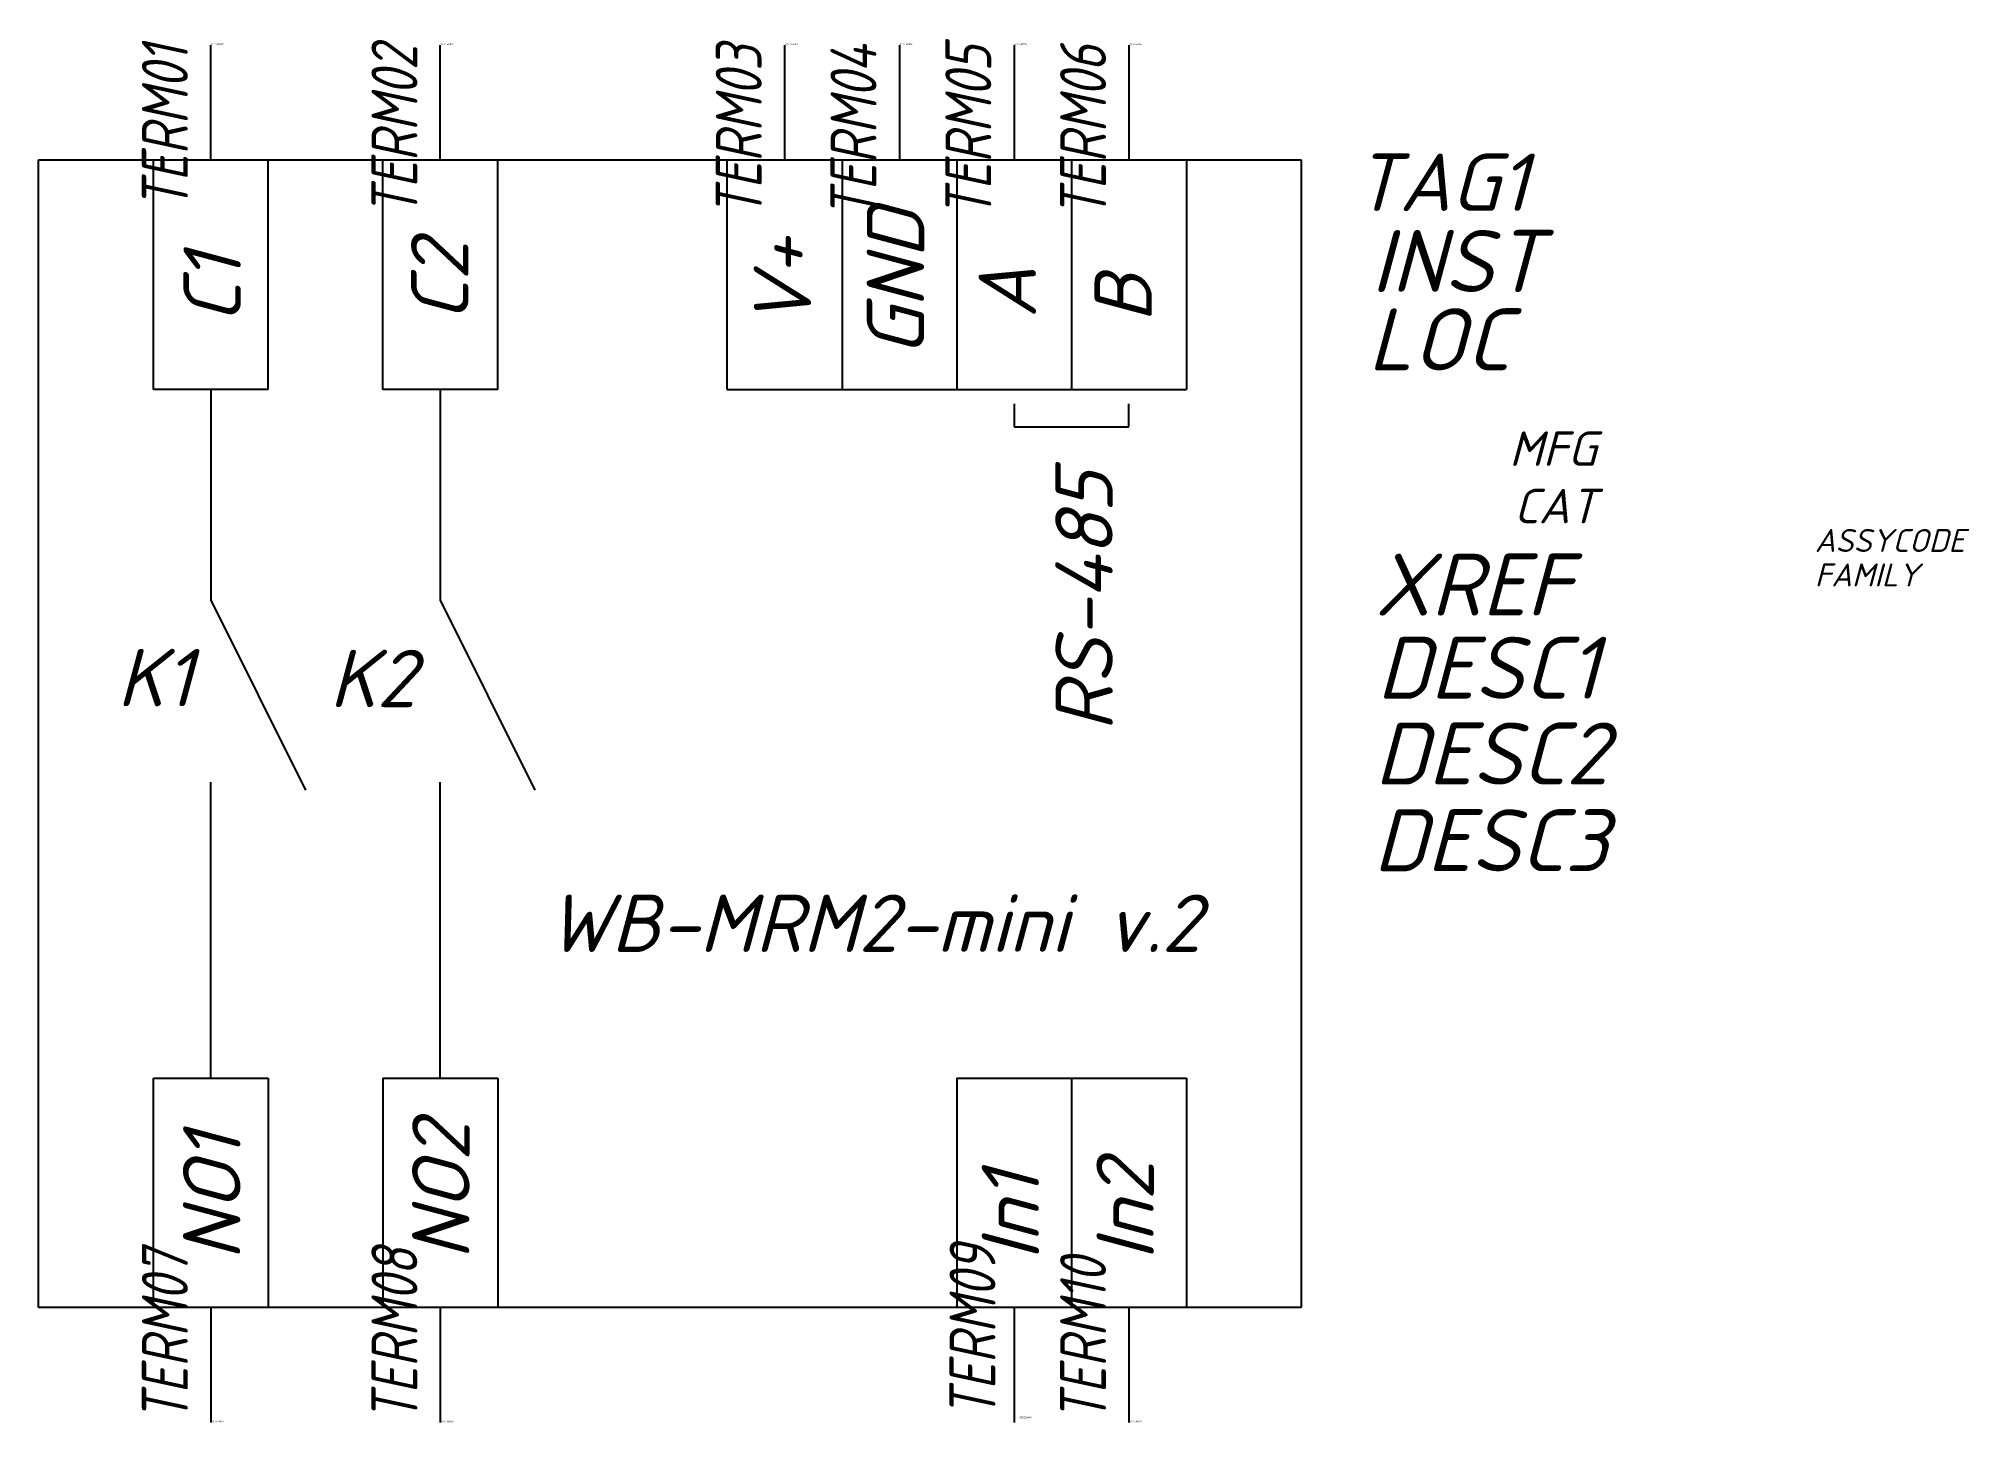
# Model space of a CAD drawing. Header units: millimetres. Extents: x -7.5 to 76.6, y -60 to 0.3.
import ezdxf
from ezdxf.enums import TextEntityAlignment as Align

# ---------------------------------------------------------------- set-up
doc = ezdxf.new("R2010")
doc.units = ezdxf.units.MM
doc.header["$LTSCALE"] = 6
doc.styles.add('WD_IEC', font='isocpeui.ttf', dxfattribs={"height": 2.5})
doc.styles.add('текст', font='isocpeui.ttf')

msp = doc.modelspace()

# ---------------------------------------------------------------- linework, layer by layer
for p, q in [((0, -5), (0, 0)), ((10, -5), (10, 0)), ((25, 0), (25, -5)), ((30, 0), (30, -5)), ((35, 0), (35, -5)), ((40, 0), (40, -5)), ((-7.5, -5), (47.5, -5)), ((-7.5, -55), (-7.5, -5)), ((-2.5, -15), (-2.5, -5)), ((2.5, -15), (2.5, -5)), ((7.5, -15), (7.5, -5)), ((12.5, -15), (12.5, -5)), ((22.5, -15), (22.5, -5)), ((27.5, -5), (27.5, -15)), ((32.5, -5), (32.5, -15)), ((37.5, -5), (37.5, -15)), ((42.5, -5), (42.5, -15)), ((47.5, -5), (47.5, -55)), ((2.5, -15), (-2.5, -15)), ((0, -15), (0, -24.182)), ((12.5, -15), (7.5, -15)), ((10, -15), (10, -24.182)), ((22.5, -15), (27.5, -15)), ((27.5, -15), (32.5, -15)), ((32.5, -15), (37.5, -15)), ((37.5, -15), (42.5, -15)), ((35, -15.625), (35, -16.625)), ((40, -16.625), (40, -15.625)), ((35, -16.625), (40, -16.625)), ((0, -24.182), (4.123, -32.46)), ((10, -24.182), (14.123, -32.46)), ((0, -45), (0, -32.106)), ((10, -45), (10, -32.106)), ((-2.5, -45), (2.5, -45)), ((-2.5, -55), (-2.5, -45)), ((2.5, -45), (2.5, -55)), ((7.5, -45), (12.5, -45)), ((7.5, -45), (7.5, -55)), ((12.5, -45), (12.5, -55)), ((32.5, -45), (37.5, -45)), ((32.5, -45), (32.5, -55)), ((37.5, -45), (42.5, -45)), ((37.5, -45), (37.5, -55)), ((42.5, -45), (42.5, -55)), ((47.5, -55), (-7.5, -55)), ((0, -55), (0, -60)), ((10, -55), (10, -60)), ((35, -55), (35, -60)), ((40, -55), (40, -60))]:
    msp.add_line(p, q)

# ---------------------------------------------------------------- texts
at = {"style": 'текст'}
for s, p in [('GND', (31.083, -13.561)), ('C2', (11.224, -12.045)), ('V+', (26.15, -12.355)), ('C1', (1.311, -12.138)), ('A', (35.946, -11.907)), ('B', (40.993, -12.09)), ('RS-485', (39.293, -29.9)), ('NO1', (1.295, -52.941)), ('NO2', (11.276, -52.917)), ('In1', (36.084, -52.941)), ('In2', (41.084, -52.941))]:
    msp.add_text(s, height=2.5, rotation=90, dxfattribs=at).set_placement(p)
for s, p in [('K1', (-4.094, -28.807)), ('K2', (5.156, -28.845))]:
    msp.add_text(s, height=2.5, dxfattribs=at).set_placement(p)
at = {"insert": (14.649, -37.006), "char_height": 2.5, "attachment_point": 1, "style": 'WD_IEC'}
msp.add_mtext_dynamic_manual_height_columns('WB-MRM2-mini v.2', width=32.27481, gutter_width=12.5, heights=[0], dxfattribs=at)
at = {"style": 'WD_IEC', "width": 0.8}
for tag, p in [('TERM01', (-1, 0)), ('TERM02', (9, 0)), ('TERM03', (24, 0)), ('TERM04', (29, 0)), ('TERM05', (34, 0)), ('TERM06', (39, 0))]:
    msp.add_attdef(tag, text='', height=2, rotation=90, dxfattribs=at).set_placement(p, align=Align.RIGHT)
at = {"style": 'WD_IEC', "flags": 1}
for tag, p, height in [('X2TERM01', (0, 0), 0.08), ('X2TERM02', (10, 0), 0.08), ('X2TERM03', (25, 0), 0.08), ('X2TERM04', (30, 0), 0.08), ('X2TERM05', (35, 0), 0.08), ('X2TERM06', (40, 0), 0.08), ('X2LINK', (0, -5), 0.01), ('ASSYCODE', (69.877, -22.082), 1), ('FAMILY', (69.877, -23.582), 1), ('X8TERM07', (0, -60), 0.08), ('X8TERM08', (10, -60), 0.08), ('X8TERM09', (35.182, -59.833), 0.08), ('X8TERM10', (40, -60), 0.08)]:
    msp.add_attdef(tag, p, '', height=height, dxfattribs=at)
at = {"style": 'WD_IEC'}
msp.add_attdef('TAG1', (49.798, -7.226), 'A', height=2.5, dxfattribs=at)
for tag, p in [('INST', (57.998, -10.758)), ('LOC', (56.607, -14.171)), ('XREF', (59.244, -24.853)), ('DESC1', (60.479, -28.476)), ('DESC2', (60.877, -32.212)), ('DESC3', (60.877, -35.992))]:
    msp.add_attdef(tag, text='', height=2.7, dxfattribs=at).set_placement(p, align=Align.RIGHT)
at = {"style": 'WD_IEC', "flags": 9}
for tag, text, p in [('MFG', 'Wiren Board', (60.377, -18.332)), ('CAT', 'WB-MRM2-mini-v2', (60.377, -20.832))]:
    msp.add_attdef(tag, text=text, height=1.5, dxfattribs=at).set_placement(p, align=Align.RIGHT)
at = {"style": 'WD_IEC', "width": 0.8}
for tag, p in [('TERM09', (34.182, -59.833)), ('TERM07', (-1, -60)), ('TERM08', (9, -60)), ('TERM10', (39, -60))]:
    msp.add_attdef(tag, p, '', height=2, rotation=90, dxfattribs=at)

doc.saveas('drawing.dxf')
